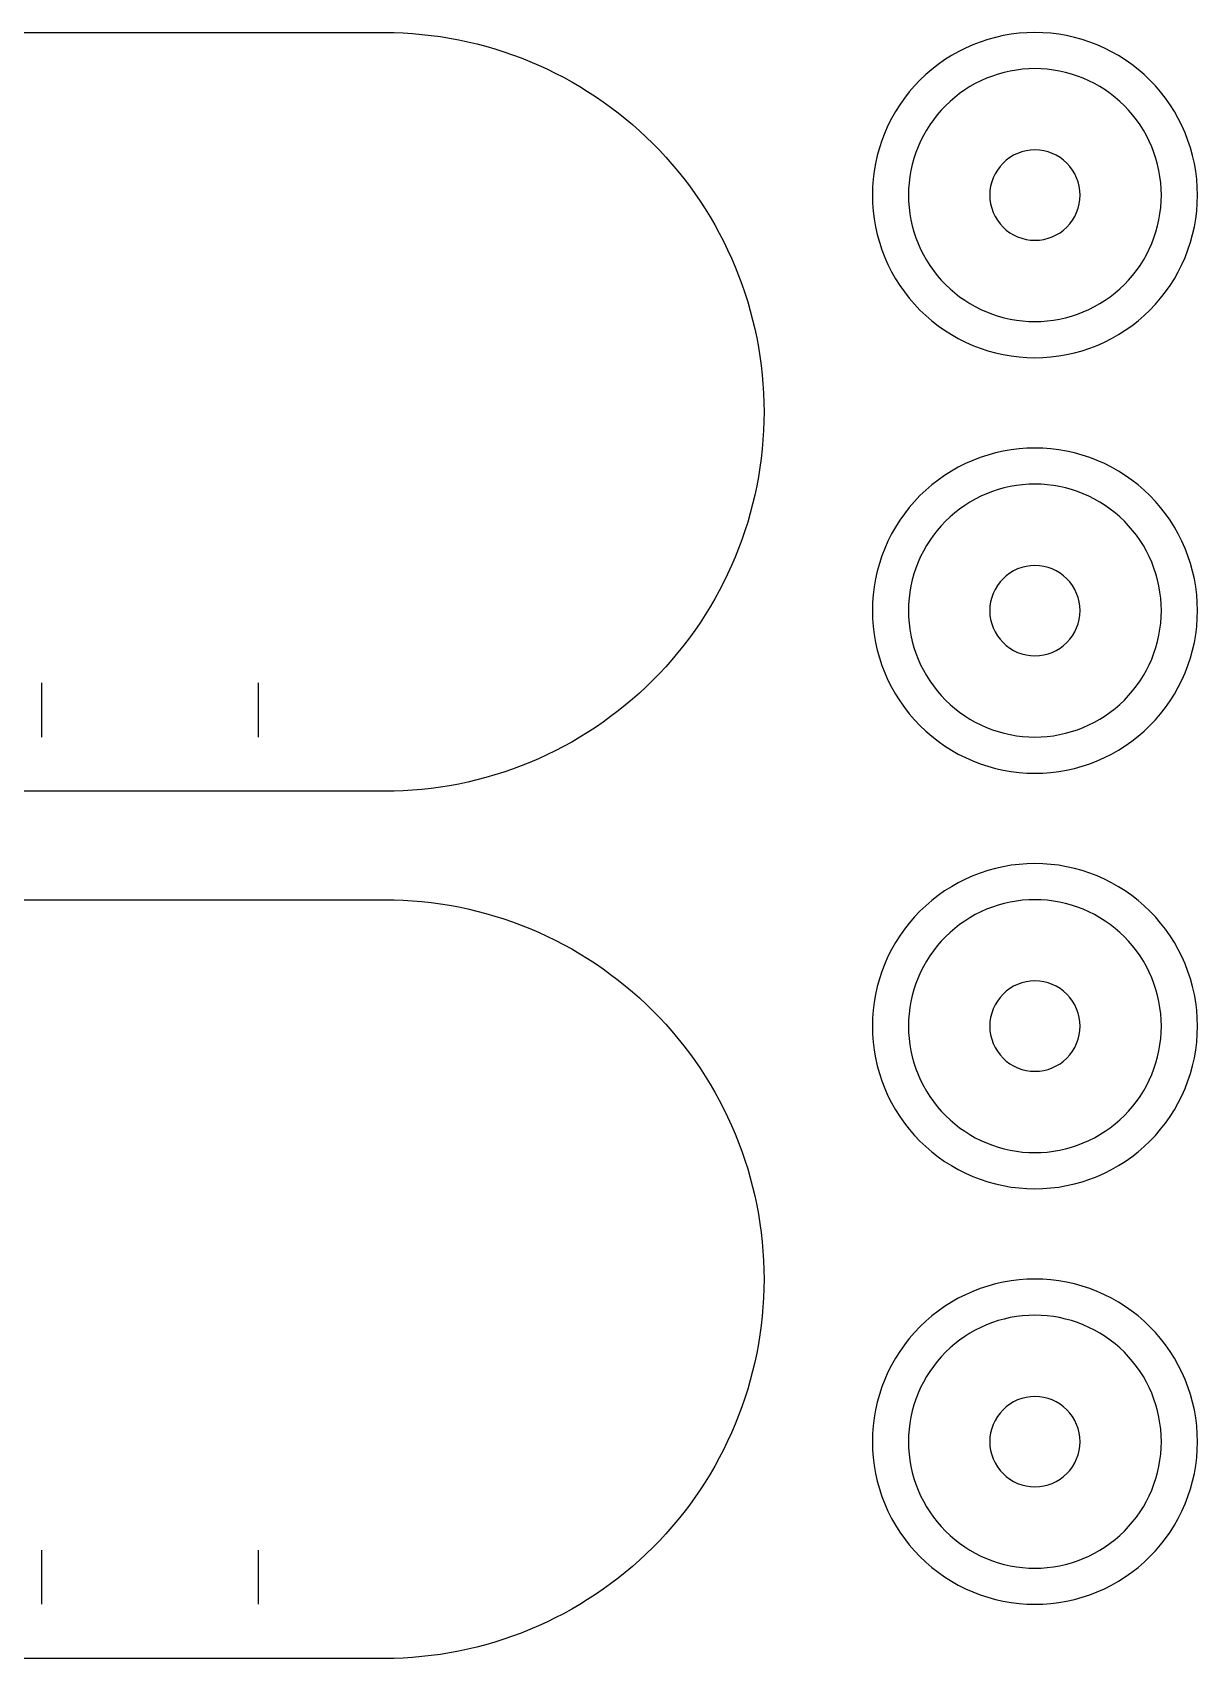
# Model space of a CAD drawing. Header units: millimetres. Extents: x 5 to 276, y -228 to -5.
# Drawn here: x 140.5 to 205, y -95 to -5 of the extents above; entities that cross this region are included whole.
import ezdxf

# ---------------------------------------------------------------- set-up
doc = ezdxf.new("R2010")
doc.units = ezdxf.units.MM
doc.layers.add('cut_outer', color=7, linetype='Continuous')
doc.layers.add('score', color=1, linetype='Continuous')

msp = doc.modelspace()

# ---------------------------------------------------------------- linework, layer by layer
at = {"layer": 'cut_outer'}
for points in [[(26, -5), (160, -5), (160.515, -5.006), (161.03, -5.025), (161.545, -5.057), (162.058, -5.101), (162.571, -5.158), (163.081, -5.227), (163.59, -5.309), (164.097, -5.404), (164.601, -5.51), (165.103, -5.629), (165.601, -5.761), (166.096, -5.904), (166.587, -6.06), (167.075, -6.228), (167.558, -6.407), (168.036, -6.599), (168.51, -6.802), (168.979, -7.016), (169.442, -7.242), (169.899, -7.48), (170.351, -7.728), (170.796, -7.988), (171.235, -8.258), (171.667, -8.539), (172.092, -8.831), (172.51, -9.133), (172.92, -9.445), (173.322, -9.767), (173.717, -10.099), (174.103, -10.44), (174.48, -10.791), (174.849, -11.151), (175.209, -11.52), (175.56, -11.897), (175.901, -12.283), (176.233, -12.678), (176.555, -13.08), (176.867, -13.49), (177.169, -13.908), (177.461, -14.333), (177.742, -14.765), (178.012, -15.204), (178.272, -15.649), (178.52, -16.101), (178.758, -16.558), (178.984, -17.021), (179.198, -17.49), (179.401, -17.964), (179.593, -18.442), (179.772, -18.925), (179.94, -19.413), (180.096, -19.904), (180.239, -20.399), (180.371, -20.897), (180.49, -21.399), (180.596, -21.903), (180.691, -22.41), (180.773, -22.919), (180.842, -23.429), (180.899, -23.942), (180.943, -24.455), (180.975, -24.97), (180.994, -25.485), (181, -26), (180.994, -26.515), (180.975, -27.03), (180.943, -27.545), (180.899, -28.058), (180.842, -28.571), (180.773, -29.081), (180.691, -29.59), (180.596, -30.097), (180.49, -30.601), (180.371, -31.103), (180.239, -31.601), (180.096, -32.096), (179.94, -32.587), (179.772, -33.075), (179.593, -33.558), (179.401, -34.036), (179.198, -34.51), (178.984, -34.979), (178.758, -35.442), (178.52, -35.899), (178.272, -36.351), (178.012, -36.796), (177.742, -37.235), (177.461, -37.667), (177.169, -38.092), (176.867, -38.51), (176.555, -38.92), (176.233, -39.322), (175.901, -39.717), (175.56, -40.103), (175.209, -40.48), (174.849, -40.849), (174.48, -41.209), (174.103, -41.56), (173.717, -41.901), (173.322, -42.233), (172.92, -42.555), (172.51, -42.867), (172.092, -43.169), (171.667, -43.461), (171.235, -43.742), (170.796, -44.012), (170.351, -44.272), (169.899, -44.52), (169.442, -44.758), (168.979, -44.984), (168.51, -45.198), (168.036, -45.401), (167.558, -45.593), (167.075, -45.772), (166.587, -45.94), (166.096, -46.096), (165.601, -46.239), (165.103, -46.371), (164.601, -46.49), (164.097, -46.596), (163.59, -46.691), (163.081, -46.773), (162.571, -46.842), (162.058, -46.899), (161.545, -46.943), (161.03, -46.975), (160.515, -46.994), (160, -47), (26, -47)], [(26, -53), (160, -53), (160.515, -53.006), (161.03, -53.025), (161.545, -53.057), (162.058, -53.101), (162.571, -53.158), (163.081, -53.227), (163.59, -53.309), (164.097, -53.404), (164.601, -53.51), (165.103, -53.629), (165.601, -53.761), (166.096, -53.904), (166.587, -54.06), (167.075, -54.228), (167.558, -54.407), (168.036, -54.599), (168.51, -54.802), (168.979, -55.016), (169.442, -55.242), (169.899, -55.48), (170.351, -55.728), (170.796, -55.988), (171.235, -56.258), (171.667, -56.539), (172.092, -56.831), (172.51, -57.133), (172.92, -57.445), (173.322, -57.767), (173.717, -58.099), (174.103, -58.44), (174.48, -58.791), (174.849, -59.151), (175.209, -59.52), (175.56, -59.897), (175.901, -60.283), (176.233, -60.678), (176.555, -61.08), (176.867, -61.49), (177.169, -61.908), (177.461, -62.333), (177.742, -62.765), (178.012, -63.204), (178.272, -63.649), (178.52, -64.101), (178.758, -64.558), (178.984, -65.021), (179.198, -65.49), (179.401, -65.964), (179.593, -66.442), (179.772, -66.925), (179.94, -67.413), (180.096, -67.904), (180.239, -68.399), (180.371, -68.897), (180.49, -69.399), (180.596, -69.903), (180.691, -70.41), (180.773, -70.919), (180.842, -71.429), (180.899, -71.942), (180.943, -72.455), (180.975, -72.97), (180.994, -73.485), (181, -74), (180.994, -74.515), (180.975, -75.03), (180.943, -75.545), (180.899, -76.058), (180.842, -76.571), (180.773, -77.081), (180.691, -77.59), (180.596, -78.097), (180.49, -78.601), (180.371, -79.103), (180.239, -79.601), (180.096, -80.096), (179.94, -80.587), (179.772, -81.075), (179.593, -81.558), (179.401, -82.036), (179.198, -82.51), (178.984, -82.979), (178.758, -83.442), (178.52, -83.899), (178.272, -84.351), (178.012, -84.796), (177.742, -85.235), (177.461, -85.667), (177.169, -86.092), (176.867, -86.51), (176.555, -86.92), (176.233, -87.322), (175.901, -87.717), (175.56, -88.103), (175.209, -88.48), (174.849, -88.849), (174.48, -89.209), (174.103, -89.56), (173.717, -89.901), (173.322, -90.233), (172.92, -90.555), (172.51, -90.867), (172.092, -91.169), (171.667, -91.461), (171.235, -91.742), (170.796, -92.012), (170.351, -92.272), (169.899, -92.52), (169.442, -92.758), (168.979, -92.984), (168.51, -93.198), (168.036, -93.401), (167.558, -93.593), (167.075, -93.772), (166.587, -93.94), (166.096, -94.096), (165.601, -94.239), (165.103, -94.371), (164.601, -94.49), (164.097, -94.596), (163.59, -94.691), (163.081, -94.773), (162.571, -94.842), (162.058, -94.899), (161.545, -94.943), (161.03, -94.975), (160.515, -94.994), (160, -95), (26, -95)]]:
    msp.add_lwpolyline(points, dxfattribs=at)
for points in [[(187, -14), (187.011, -14.442), (187.043, -14.882), (187.097, -15.321), (187.173, -15.756), (187.27, -16.187), (187.388, -16.613), (187.526, -17.032), (187.685, -17.444), (187.864, -17.848), (188.063, -18.243), (188.28, -18.627), (188.517, -19), (188.771, -19.361), (189.043, -19.71), (189.331, -20.044), (189.636, -20.364), (189.956, -20.669), (190.29, -20.957), (190.639, -21.229), (191, -21.483), (191.373, -21.72), (191.757, -21.937), (192.152, -22.136), (192.556, -22.315), (192.968, -22.474), (193.387, -22.612), (193.813, -22.73), (194.244, -22.827), (194.679, -22.903), (195.118, -22.957), (195.558, -22.989), (196, -23), (196.442, -22.989), (196.882, -22.957), (197.321, -22.903), (197.756, -22.827), (198.187, -22.73), (198.613, -22.612), (199.032, -22.474), (199.444, -22.315), (199.848, -22.136), (200.243, -21.937), (200.627, -21.72), (201, -21.483), (201.361, -21.229), (201.71, -20.957), (202.044, -20.669), (202.364, -20.364), (202.669, -20.044), (202.957, -19.71), (203.229, -19.361), (203.483, -19), (203.72, -18.627), (203.937, -18.243), (204.136, -17.848), (204.315, -17.444), (204.474, -17.032), (204.612, -16.613), (204.73, -16.187), (204.827, -15.756), (204.903, -15.321), (204.957, -14.882), (204.989, -14.442), (205, -14), (204.989, -13.558), (204.957, -13.118), (204.903, -12.679), (204.827, -12.244), (204.73, -11.813), (204.612, -11.387), (204.474, -10.968), (204.315, -10.556), (204.136, -10.152), (203.937, -9.757), (203.72, -9.373), (203.483, -9), (203.229, -8.639), (202.957, -8.29), (202.669, -7.956), (202.364, -7.636), (202.044, -7.331), (201.71, -7.043), (201.361, -6.771), (201, -6.517), (200.627, -6.28), (200.243, -6.063), (199.848, -5.864), (199.444, -5.685), (199.032, -5.526), (198.613, -5.388), (198.187, -5.27), (197.756, -5.173), (197.321, -5.097), (196.882, -5.043), (196.442, -5.011), (196, -5), (195.558, -5.011), (195.118, -5.043), (194.679, -5.097), (194.244, -5.173), (193.813, -5.27), (193.387, -5.388), (192.968, -5.526), (192.556, -5.685), (192.152, -5.864), (191.757, -6.063), (191.373, -6.28), (191, -6.517), (190.639, -6.771), (190.29, -7.043), (189.956, -7.331), (189.636, -7.636), (189.331, -7.956), (189.043, -8.29), (188.771, -8.639), (188.517, -9), (188.28, -9.373), (188.063, -9.757), (187.864, -10.152), (187.685, -10.556), (187.526, -10.968), (187.388, -11.387), (187.27, -11.813), (187.173, -12.244), (187.097, -12.679), (187.043, -13.118), (187.011, -13.558), (187, -14)], [(187, -37), (187.011, -37.442), (187.043, -37.882), (187.097, -38.321), (187.173, -38.756), (187.27, -39.187), (187.388, -39.613), (187.526, -40.032), (187.685, -40.444), (187.864, -40.848), (188.063, -41.243), (188.28, -41.627), (188.517, -42), (188.771, -42.361), (189.043, -42.71), (189.331, -43.044), (189.636, -43.364), (189.956, -43.669), (190.29, -43.957), (190.639, -44.229), (191, -44.483), (191.373, -44.72), (191.757, -44.937), (192.152, -45.136), (192.556, -45.315), (192.968, -45.474), (193.387, -45.612), (193.813, -45.73), (194.244, -45.827), (194.679, -45.903), (195.118, -45.957), (195.558, -45.989), (196, -46), (196.442, -45.989), (196.882, -45.957), (197.321, -45.903), (197.756, -45.827), (198.187, -45.73), (198.613, -45.612), (199.032, -45.474), (199.444, -45.315), (199.848, -45.136), (200.243, -44.937), (200.627, -44.72), (201, -44.483), (201.361, -44.229), (201.71, -43.957), (202.044, -43.669), (202.364, -43.364), (202.669, -43.044), (202.957, -42.71), (203.229, -42.361), (203.483, -42), (203.72, -41.627), (203.937, -41.243), (204.136, -40.848), (204.315, -40.444), (204.474, -40.032), (204.612, -39.613), (204.73, -39.187), (204.827, -38.756), (204.903, -38.321), (204.957, -37.882), (204.989, -37.442), (205, -37), (204.989, -36.558), (204.957, -36.118), (204.903, -35.679), (204.827, -35.244), (204.73, -34.813), (204.612, -34.387), (204.474, -33.968), (204.315, -33.556), (204.136, -33.152), (203.937, -32.757), (203.72, -32.373), (203.483, -32), (203.229, -31.639), (202.957, -31.29), (202.669, -30.956), (202.364, -30.636), (202.044, -30.331), (201.71, -30.043), (201.361, -29.771), (201, -29.517), (200.627, -29.28), (200.243, -29.063), (199.848, -28.864), (199.444, -28.685), (199.032, -28.526), (198.613, -28.388), (198.187, -28.27), (197.756, -28.173), (197.321, -28.097), (196.882, -28.043), (196.442, -28.011), (196, -28), (195.558, -28.011), (195.118, -28.043), (194.679, -28.097), (194.244, -28.173), (193.813, -28.27), (193.387, -28.388), (192.968, -28.526), (192.556, -28.685), (192.152, -28.864), (191.757, -29.063), (191.373, -29.28), (191, -29.517), (190.639, -29.771), (190.29, -30.043), (189.956, -30.331), (189.636, -30.636), (189.331, -30.956), (189.043, -31.29), (188.771, -31.639), (188.517, -32), (188.28, -32.373), (188.063, -32.757), (187.864, -33.152), (187.685, -33.556), (187.526, -33.968), (187.388, -34.387), (187.27, -34.813), (187.173, -35.244), (187.097, -35.679), (187.043, -36.118), (187.011, -36.558), (187, -37)], [(187, -60), (187.011, -60.442), (187.043, -60.882), (187.097, -61.321), (187.173, -61.756), (187.27, -62.187), (187.388, -62.613), (187.526, -63.032), (187.685, -63.444), (187.864, -63.848), (188.063, -64.243), (188.28, -64.627), (188.517, -65), (188.771, -65.361), (189.043, -65.71), (189.331, -66.044), (189.636, -66.364), (189.956, -66.669), (190.29, -66.957), (190.639, -67.229), (191, -67.483), (191.373, -67.72), (191.757, -67.937), (192.152, -68.136), (192.556, -68.315), (192.968, -68.474), (193.387, -68.612), (193.813, -68.73), (194.244, -68.827), (194.679, -68.903), (195.118, -68.957), (195.558, -68.989), (196, -69), (196.442, -68.989), (196.882, -68.957), (197.321, -68.903), (197.756, -68.827), (198.187, -68.73), (198.613, -68.612), (199.032, -68.474), (199.444, -68.315), (199.848, -68.136), (200.243, -67.937), (200.627, -67.72), (201, -67.483), (201.361, -67.229), (201.71, -66.957), (202.044, -66.669), (202.364, -66.364), (202.669, -66.044), (202.957, -65.71), (203.229, -65.361), (203.483, -65), (203.72, -64.627), (203.937, -64.243), (204.136, -63.848), (204.315, -63.444), (204.474, -63.032), (204.612, -62.613), (204.73, -62.187), (204.827, -61.756), (204.903, -61.321), (204.957, -60.882), (204.989, -60.442), (205, -60), (204.989, -59.558), (204.957, -59.118), (204.903, -58.679), (204.827, -58.244), (204.73, -57.813), (204.612, -57.387), (204.474, -56.968), (204.315, -56.556), (204.136, -56.152), (203.937, -55.757), (203.72, -55.373), (203.483, -55), (203.229, -54.639), (202.957, -54.29), (202.669, -53.956), (202.364, -53.636), (202.044, -53.331), (201.71, -53.043), (201.361, -52.771), (201, -52.517), (200.627, -52.28), (200.243, -52.063), (199.848, -51.864), (199.444, -51.685), (199.032, -51.526), (198.613, -51.388), (198.187, -51.27), (197.756, -51.173), (197.321, -51.097), (196.882, -51.043), (196.442, -51.011), (196, -51), (195.558, -51.011), (195.118, -51.043), (194.679, -51.097), (194.244, -51.173), (193.813, -51.27), (193.387, -51.388), (192.968, -51.526), (192.556, -51.685), (192.152, -51.864), (191.757, -52.063), (191.373, -52.28), (191, -52.517), (190.639, -52.771), (190.29, -53.043), (189.956, -53.331), (189.636, -53.636), (189.331, -53.956), (189.043, -54.29), (188.771, -54.639), (188.517, -55), (188.28, -55.373), (188.063, -55.757), (187.864, -56.152), (187.685, -56.556), (187.526, -56.968), (187.388, -57.387), (187.27, -57.813), (187.173, -58.244), (187.097, -58.679), (187.043, -59.118), (187.011, -59.558), (187, -60)], [(187, -83), (187.011, -83.442), (187.043, -83.882), (187.097, -84.321), (187.173, -84.756), (187.27, -85.187), (187.388, -85.613), (187.526, -86.032), (187.685, -86.444), (187.864, -86.848), (188.063, -87.243), (188.28, -87.627), (188.517, -88), (188.771, -88.361), (189.043, -88.71), (189.331, -89.044), (189.636, -89.364), (189.956, -89.669), (190.29, -89.957), (190.639, -90.229), (191, -90.483), (191.373, -90.72), (191.757, -90.937), (192.152, -91.136), (192.556, -91.315), (192.968, -91.474), (193.387, -91.612), (193.813, -91.73), (194.244, -91.827), (194.679, -91.903), (195.118, -91.957), (195.558, -91.989), (196, -92), (196.442, -91.989), (196.882, -91.957), (197.321, -91.903), (197.756, -91.827), (198.187, -91.73), (198.613, -91.612), (199.032, -91.474), (199.444, -91.315), (199.848, -91.136), (200.243, -90.937), (200.627, -90.72), (201, -90.483), (201.361, -90.229), (201.71, -89.957), (202.044, -89.669), (202.364, -89.364), (202.669, -89.044), (202.957, -88.71), (203.229, -88.361), (203.483, -88), (203.72, -87.627), (203.937, -87.243), (204.136, -86.848), (204.315, -86.444), (204.474, -86.032), (204.612, -85.613), (204.73, -85.187), (204.827, -84.756), (204.903, -84.321), (204.957, -83.882), (204.989, -83.442), (205, -83), (204.989, -82.558), (204.957, -82.118), (204.903, -81.679), (204.827, -81.244), (204.73, -80.813), (204.612, -80.387), (204.474, -79.968), (204.315, -79.556), (204.136, -79.152), (203.937, -78.757), (203.72, -78.373), (203.483, -78), (203.229, -77.639), (202.957, -77.29), (202.669, -76.956), (202.364, -76.636), (202.044, -76.331), (201.71, -76.043), (201.361, -75.771), (201, -75.517), (200.627, -75.28), (200.243, -75.063), (199.848, -74.864), (199.444, -74.685), (199.032, -74.526), (198.613, -74.388), (198.187, -74.27), (197.756, -74.173), (197.321, -74.097), (196.882, -74.043), (196.442, -74.011), (196, -74), (195.558, -74.011), (195.118, -74.043), (194.679, -74.097), (194.244, -74.173), (193.813, -74.27), (193.387, -74.388), (192.968, -74.526), (192.556, -74.685), (192.152, -74.864), (191.757, -75.063), (191.373, -75.28), (191, -75.517), (190.639, -75.771), (190.29, -76.043), (189.956, -76.331), (189.636, -76.636), (189.331, -76.956), (189.043, -77.29), (188.771, -77.639), (188.517, -78), (188.28, -78.373), (188.063, -78.757), (187.864, -79.152), (187.685, -79.556), (187.526, -79.968), (187.388, -80.387), (187.27, -80.813), (187.173, -81.244), (187.097, -81.679), (187.043, -82.118), (187.011, -82.558), (187, -83)]]:
    msp.add_lwpolyline(points, close=True, dxfattribs=at)
at = {"layer": 'score'}
for points in [[(189, -14), (189.008, -14.343), (189.034, -14.686), (189.076, -15.027), (189.135, -15.366), (189.21, -15.701), (189.301, -16.032), (189.409, -16.358), (189.533, -16.679), (189.672, -16.993), (189.827, -17.3), (189.996, -17.599), (190.18, -17.889), (190.378, -18.17), (190.589, -18.441), (190.813, -18.701), (191.05, -18.95), (191.299, -19.187), (191.559, -19.411), (191.83, -19.622), (192.111, -19.82), (192.401, -20.004), (192.7, -20.173), (193.007, -20.328), (193.321, -20.467), (193.642, -20.591), (193.968, -20.699), (194.299, -20.79), (194.634, -20.865), (194.973, -20.924), (195.314, -20.966), (195.657, -20.992), (196, -21), (196.343, -20.992), (196.686, -20.966), (197.027, -20.924), (197.366, -20.865), (197.701, -20.79), (198.032, -20.699), (198.358, -20.591), (198.679, -20.467), (198.993, -20.328), (199.3, -20.173), (199.599, -20.004), (199.889, -19.82), (200.17, -19.622), (200.441, -19.411), (200.701, -19.187), (200.95, -18.95), (201.187, -18.701), (201.411, -18.441), (201.622, -18.17), (201.82, -17.889), (202.004, -17.599), (202.173, -17.3), (202.328, -16.993), (202.467, -16.679), (202.591, -16.358), (202.699, -16.032), (202.79, -15.701), (202.865, -15.366), (202.924, -15.027), (202.966, -14.686), (202.992, -14.343), (203, -14), (202.992, -13.657), (202.966, -13.314), (202.924, -12.973), (202.865, -12.634), (202.79, -12.299), (202.699, -11.968), (202.591, -11.642), (202.467, -11.321), (202.328, -11.007), (202.173, -10.7), (202.004, -10.401), (201.82, -10.111), (201.622, -9.83), (201.411, -9.559), (201.187, -9.299), (200.95, -9.05), (200.701, -8.813), (200.441, -8.589), (200.17, -8.378), (199.889, -8.18), (199.599, -7.996), (199.3, -7.827), (198.993, -7.672), (198.679, -7.533), (198.358, -7.409), (198.032, -7.301), (197.701, -7.21), (197.366, -7.135), (197.027, -7.076), (196.686, -7.034), (196.343, -7.008), (196, -7), (195.657, -7.008), (195.314, -7.034), (194.973, -7.076), (194.634, -7.135), (194.299, -7.21), (193.968, -7.301), (193.642, -7.409), (193.321, -7.533), (193.007, -7.672), (192.7, -7.827), (192.401, -7.996), (192.111, -8.18), (191.83, -8.378), (191.559, -8.589), (191.299, -8.813), (191.05, -9.05), (190.813, -9.299), (190.589, -9.559), (190.378, -9.83), (190.18, -10.111), (189.996, -10.401), (189.827, -10.7), (189.672, -11.007), (189.533, -11.321), (189.409, -11.642), (189.301, -11.968), (189.21, -12.299), (189.135, -12.634), (189.076, -12.973), (189.034, -13.314), (189.008, -13.657), (189, -14)], [(193.5, -14), (193.512, -14.245), (193.548, -14.488), (193.608, -14.726), (193.69, -14.957), (193.795, -15.178), (193.921, -15.389), (194.067, -15.586), (194.232, -15.768), (194.414, -15.933), (194.611, -16.079), (194.822, -16.205), (195.043, -16.31), (195.274, -16.392), (195.512, -16.452), (195.755, -16.488), (196, -16.5), (196.245, -16.488), (196.488, -16.452), (196.726, -16.392), (196.957, -16.31), (197.178, -16.205), (197.389, -16.079), (197.586, -15.933), (197.768, -15.768), (197.933, -15.586), (198.079, -15.389), (198.205, -15.178), (198.31, -14.957), (198.392, -14.726), (198.452, -14.488), (198.488, -14.245), (198.5, -14), (198.488, -13.755), (198.452, -13.512), (198.392, -13.274), (198.31, -13.043), (198.205, -12.822), (198.079, -12.611), (197.933, -12.414), (197.768, -12.232), (197.586, -12.067), (197.389, -11.921), (197.178, -11.795), (196.957, -11.69), (196.726, -11.608), (196.488, -11.548), (196.245, -11.512), (196, -11.5), (195.755, -11.512), (195.512, -11.548), (195.274, -11.608), (195.043, -11.69), (194.822, -11.795), (194.611, -11.921), (194.414, -12.067), (194.232, -12.232), (194.067, -12.414), (193.921, -12.611), (193.795, -12.822), (193.69, -13.043), (193.608, -13.274), (193.548, -13.512), (193.512, -13.755), (193.5, -14)], [(189, -37), (189.008, -37.343), (189.034, -37.686), (189.076, -38.027), (189.135, -38.366), (189.21, -38.701), (189.301, -39.032), (189.409, -39.358), (189.533, -39.679), (189.672, -39.993), (189.827, -40.3), (189.996, -40.599), (190.18, -40.889), (190.378, -41.17), (190.589, -41.441), (190.813, -41.701), (191.05, -41.95), (191.299, -42.187), (191.559, -42.411), (191.83, -42.622), (192.111, -42.82), (192.401, -43.004), (192.7, -43.173), (193.007, -43.328), (193.321, -43.467), (193.642, -43.591), (193.968, -43.699), (194.299, -43.79), (194.634, -43.865), (194.973, -43.924), (195.314, -43.966), (195.657, -43.992), (196, -44), (196.343, -43.992), (196.686, -43.966), (197.027, -43.924), (197.366, -43.865), (197.701, -43.79), (198.032, -43.699), (198.358, -43.591), (198.679, -43.467), (198.993, -43.328), (199.3, -43.173), (199.599, -43.004), (199.889, -42.82), (200.17, -42.622), (200.441, -42.411), (200.701, -42.187), (200.95, -41.95), (201.187, -41.701), (201.411, -41.441), (201.622, -41.17), (201.82, -40.889), (202.004, -40.599), (202.173, -40.3), (202.328, -39.993), (202.467, -39.679), (202.591, -39.358), (202.699, -39.032), (202.79, -38.701), (202.865, -38.366), (202.924, -38.027), (202.966, -37.686), (202.992, -37.343), (203, -37), (202.992, -36.657), (202.966, -36.314), (202.924, -35.973), (202.865, -35.634), (202.79, -35.299), (202.699, -34.968), (202.591, -34.642), (202.467, -34.321), (202.328, -34.007), (202.173, -33.7), (202.004, -33.401), (201.82, -33.111), (201.622, -32.83), (201.411, -32.559), (201.187, -32.299), (200.95, -32.05), (200.701, -31.813), (200.441, -31.589), (200.17, -31.378), (199.889, -31.18), (199.599, -30.996), (199.3, -30.827), (198.993, -30.672), (198.679, -30.533), (198.358, -30.409), (198.032, -30.301), (197.701, -30.21), (197.366, -30.135), (197.027, -30.076), (196.686, -30.034), (196.343, -30.008), (196, -30), (195.657, -30.008), (195.314, -30.034), (194.973, -30.076), (194.634, -30.135), (194.299, -30.21), (193.968, -30.301), (193.642, -30.409), (193.321, -30.533), (193.007, -30.672), (192.7, -30.827), (192.401, -30.996), (192.111, -31.18), (191.83, -31.378), (191.559, -31.589), (191.299, -31.813), (191.05, -32.05), (190.813, -32.299), (190.589, -32.559), (190.378, -32.83), (190.18, -33.111), (189.996, -33.401), (189.827, -33.7), (189.672, -34.007), (189.533, -34.321), (189.409, -34.642), (189.301, -34.968), (189.21, -35.299), (189.135, -35.634), (189.076, -35.973), (189.034, -36.314), (189.008, -36.657), (189, -37)], [(193.5, -37), (193.512, -37.245), (193.548, -37.488), (193.608, -37.726), (193.69, -37.957), (193.795, -38.178), (193.921, -38.389), (194.067, -38.586), (194.232, -38.768), (194.414, -38.933), (194.611, -39.079), (194.822, -39.205), (195.043, -39.31), (195.274, -39.392), (195.512, -39.452), (195.755, -39.488), (196, -39.5), (196.245, -39.488), (196.488, -39.452), (196.726, -39.392), (196.957, -39.31), (197.178, -39.205), (197.389, -39.079), (197.586, -38.933), (197.768, -38.768), (197.933, -38.586), (198.079, -38.389), (198.205, -38.178), (198.31, -37.957), (198.392, -37.726), (198.452, -37.488), (198.488, -37.245), (198.5, -37), (198.488, -36.755), (198.452, -36.512), (198.392, -36.274), (198.31, -36.043), (198.205, -35.822), (198.079, -35.611), (197.933, -35.414), (197.768, -35.232), (197.586, -35.067), (197.389, -34.921), (197.178, -34.795), (196.957, -34.69), (196.726, -34.608), (196.488, -34.548), (196.245, -34.512), (196, -34.5), (195.755, -34.512), (195.512, -34.548), (195.274, -34.608), (195.043, -34.69), (194.822, -34.795), (194.611, -34.921), (194.414, -35.067), (194.232, -35.232), (194.067, -35.414), (193.921, -35.611), (193.795, -35.822), (193.69, -36.043), (193.608, -36.274), (193.548, -36.512), (193.512, -36.755), (193.5, -37)], [(189, -60), (189.008, -60.343), (189.034, -60.686), (189.076, -61.027), (189.135, -61.366), (189.21, -61.701), (189.301, -62.032), (189.409, -62.358), (189.533, -62.679), (189.672, -62.993), (189.827, -63.3), (189.996, -63.599), (190.18, -63.889), (190.378, -64.17), (190.589, -64.441), (190.813, -64.701), (191.05, -64.95), (191.299, -65.187), (191.559, -65.411), (191.83, -65.622), (192.111, -65.82), (192.401, -66.004), (192.7, -66.173), (193.007, -66.328), (193.321, -66.467), (193.642, -66.591), (193.968, -66.699), (194.299, -66.79), (194.634, -66.865), (194.973, -66.924), (195.314, -66.966), (195.657, -66.992), (196, -67), (196.343, -66.992), (196.686, -66.966), (197.027, -66.924), (197.366, -66.865), (197.701, -66.79), (198.032, -66.699), (198.358, -66.591), (198.679, -66.467), (198.993, -66.328), (199.3, -66.173), (199.599, -66.004), (199.889, -65.82), (200.17, -65.622), (200.441, -65.411), (200.701, -65.187), (200.95, -64.95), (201.187, -64.701), (201.411, -64.441), (201.622, -64.17), (201.82, -63.889), (202.004, -63.599), (202.173, -63.3), (202.328, -62.993), (202.467, -62.679), (202.591, -62.358), (202.699, -62.032), (202.79, -61.701), (202.865, -61.366), (202.924, -61.027), (202.966, -60.686), (202.992, -60.343), (203, -60), (202.992, -59.657), (202.966, -59.314), (202.924, -58.973), (202.865, -58.634), (202.79, -58.299), (202.699, -57.968), (202.591, -57.642), (202.467, -57.321), (202.328, -57.007), (202.173, -56.7), (202.004, -56.401), (201.82, -56.111), (201.622, -55.83), (201.411, -55.559), (201.187, -55.299), (200.95, -55.05), (200.701, -54.813), (200.441, -54.589), (200.17, -54.378), (199.889, -54.18), (199.599, -53.996), (199.3, -53.827), (198.993, -53.672), (198.679, -53.533), (198.358, -53.409), (198.032, -53.301), (197.701, -53.21), (197.366, -53.135), (197.027, -53.076), (196.686, -53.034), (196.343, -53.008), (196, -53), (195.657, -53.008), (195.314, -53.034), (194.973, -53.076), (194.634, -53.135), (194.299, -53.21), (193.968, -53.301), (193.642, -53.409), (193.321, -53.533), (193.007, -53.672), (192.7, -53.827), (192.401, -53.996), (192.111, -54.18), (191.83, -54.378), (191.559, -54.589), (191.299, -54.813), (191.05, -55.05), (190.813, -55.299), (190.589, -55.559), (190.378, -55.83), (190.18, -56.111), (189.996, -56.401), (189.827, -56.7), (189.672, -57.007), (189.533, -57.321), (189.409, -57.642), (189.301, -57.968), (189.21, -58.299), (189.135, -58.634), (189.076, -58.973), (189.034, -59.314), (189.008, -59.657), (189, -60)], [(193.5, -60), (193.512, -60.245), (193.548, -60.488), (193.608, -60.726), (193.69, -60.957), (193.795, -61.178), (193.921, -61.389), (194.067, -61.586), (194.232, -61.768), (194.414, -61.933), (194.611, -62.079), (194.822, -62.205), (195.043, -62.31), (195.274, -62.392), (195.512, -62.452), (195.755, -62.488), (196, -62.5), (196.245, -62.488), (196.488, -62.452), (196.726, -62.392), (196.957, -62.31), (197.178, -62.205), (197.389, -62.079), (197.586, -61.933), (197.768, -61.768), (197.933, -61.586), (198.079, -61.389), (198.205, -61.178), (198.31, -60.957), (198.392, -60.726), (198.452, -60.488), (198.488, -60.245), (198.5, -60), (198.488, -59.755), (198.452, -59.512), (198.392, -59.274), (198.31, -59.043), (198.205, -58.822), (198.079, -58.611), (197.933, -58.414), (197.768, -58.232), (197.586, -58.067), (197.389, -57.921), (197.178, -57.795), (196.957, -57.69), (196.726, -57.608), (196.488, -57.548), (196.245, -57.512), (196, -57.5), (195.755, -57.512), (195.512, -57.548), (195.274, -57.608), (195.043, -57.69), (194.822, -57.795), (194.611, -57.921), (194.414, -58.067), (194.232, -58.232), (194.067, -58.414), (193.921, -58.611), (193.795, -58.822), (193.69, -59.043), (193.608, -59.274), (193.548, -59.512), (193.512, -59.755), (193.5, -60)], [(189, -83), (189.008, -83.343), (189.034, -83.686), (189.076, -84.027), (189.135, -84.366), (189.21, -84.701), (189.301, -85.032), (189.409, -85.358), (189.533, -85.679), (189.672, -85.993), (189.827, -86.3), (189.996, -86.599), (190.18, -86.889), (190.378, -87.17), (190.589, -87.441), (190.813, -87.701), (191.05, -87.95), (191.299, -88.187), (191.559, -88.411), (191.83, -88.622), (192.111, -88.82), (192.401, -89.004), (192.7, -89.173), (193.007, -89.328), (193.321, -89.467), (193.642, -89.591), (193.968, -89.699), (194.299, -89.79), (194.634, -89.865), (194.973, -89.924), (195.314, -89.966), (195.657, -89.992), (196, -90), (196.343, -89.992), (196.686, -89.966), (197.027, -89.924), (197.366, -89.865), (197.701, -89.79), (198.032, -89.699), (198.358, -89.591), (198.679, -89.467), (198.993, -89.328), (199.3, -89.173), (199.599, -89.004), (199.889, -88.82), (200.17, -88.622), (200.441, -88.411), (200.701, -88.187), (200.95, -87.95), (201.187, -87.701), (201.411, -87.441), (201.622, -87.17), (201.82, -86.889), (202.004, -86.599), (202.173, -86.3), (202.328, -85.993), (202.467, -85.679), (202.591, -85.358), (202.699, -85.032), (202.79, -84.701), (202.865, -84.366), (202.924, -84.027), (202.966, -83.686), (202.992, -83.343), (203, -83), (202.992, -82.657), (202.966, -82.314), (202.924, -81.973), (202.865, -81.634), (202.79, -81.299), (202.699, -80.968), (202.591, -80.642), (202.467, -80.321), (202.328, -80.007), (202.173, -79.7), (202.004, -79.401), (201.82, -79.111), (201.622, -78.83), (201.411, -78.559), (201.187, -78.299), (200.95, -78.05), (200.701, -77.813), (200.441, -77.589), (200.17, -77.378), (199.889, -77.18), (199.599, -76.996), (199.3, -76.827), (198.993, -76.672), (198.679, -76.533), (198.358, -76.409), (198.032, -76.301), (197.701, -76.21), (197.366, -76.135), (197.027, -76.076), (196.686, -76.034), (196.343, -76.008), (196, -76), (195.657, -76.008), (195.314, -76.034), (194.973, -76.076), (194.634, -76.135), (194.299, -76.21), (193.968, -76.301), (193.642, -76.409), (193.321, -76.533), (193.007, -76.672), (192.7, -76.827), (192.401, -76.996), (192.111, -77.18), (191.83, -77.378), (191.559, -77.589), (191.299, -77.813), (191.05, -78.05), (190.813, -78.299), (190.589, -78.559), (190.378, -78.83), (190.18, -79.111), (189.996, -79.401), (189.827, -79.7), (189.672, -80.007), (189.533, -80.321), (189.409, -80.642), (189.301, -80.968), (189.21, -81.299), (189.135, -81.634), (189.076, -81.973), (189.034, -82.314), (189.008, -82.657), (189, -83)], [(193.5, -83), (193.512, -83.245), (193.548, -83.488), (193.608, -83.726), (193.69, -83.957), (193.795, -84.178), (193.921, -84.389), (194.067, -84.586), (194.232, -84.768), (194.414, -84.933), (194.611, -85.079), (194.822, -85.205), (195.043, -85.31), (195.274, -85.392), (195.512, -85.452), (195.755, -85.488), (196, -85.5), (196.245, -85.488), (196.488, -85.452), (196.726, -85.392), (196.957, -85.31), (197.178, -85.205), (197.389, -85.079), (197.586, -84.933), (197.768, -84.768), (197.933, -84.586), (198.079, -84.389), (198.205, -84.178), (198.31, -83.957), (198.392, -83.726), (198.452, -83.488), (198.488, -83.245), (198.5, -83), (198.488, -82.755), (198.452, -82.512), (198.392, -82.274), (198.31, -82.043), (198.205, -81.822), (198.079, -81.611), (197.933, -81.414), (197.768, -81.232), (197.586, -81.067), (197.389, -80.921), (197.178, -80.795), (196.957, -80.69), (196.726, -80.608), (196.488, -80.548), (196.245, -80.512), (196, -80.5), (195.755, -80.512), (195.512, -80.548), (195.274, -80.608), (195.043, -80.69), (194.822, -80.795), (194.611, -80.921), (194.414, -81.067), (194.232, -81.232), (194.067, -81.414), (193.921, -81.611), (193.795, -81.822), (193.69, -82.043), (193.608, -82.274), (193.548, -82.512), (193.512, -82.755), (193.5, -83)]]:
    msp.add_lwpolyline(points, close=True, dxfattribs=at)
for points in [[(141, -41), (141, -44)], [(153, -41), (153, -44)], [(141, -89), (141, -92)], [(153, -89), (153, -92)]]:
    msp.add_lwpolyline(points, dxfattribs=at)

doc.saveas('drawing.dxf')
